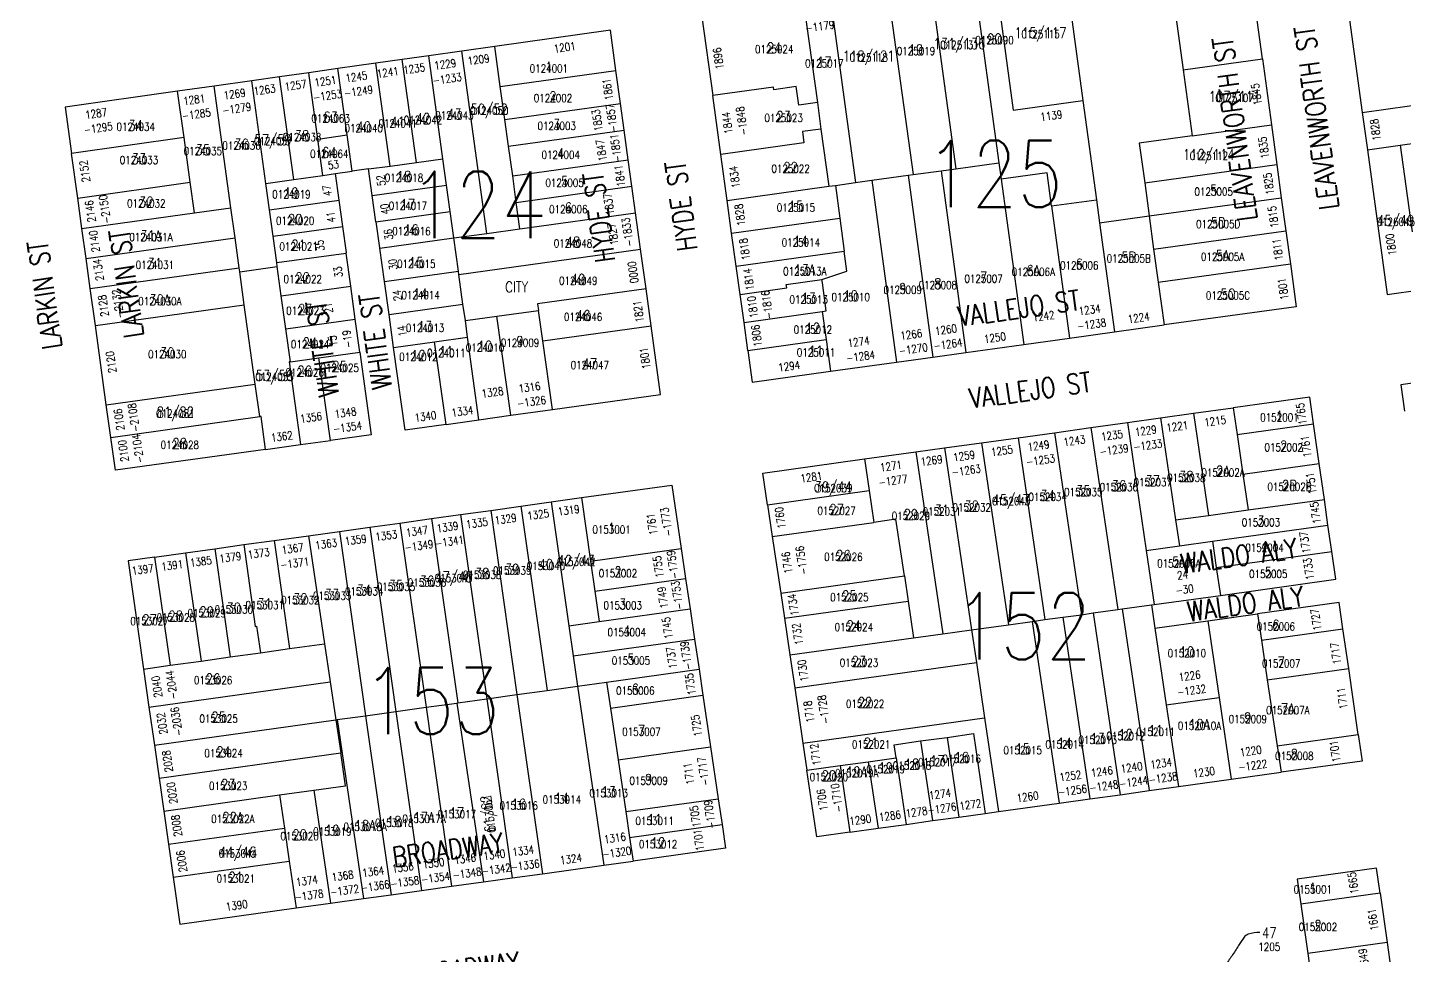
# Model space of a CAD drawing. Header units: feet. Extents: x 6006802 to 6013716, y 2117102 to 2120191.
# Drawn here: x 6006821 to 6007853, y 2118081 to 2118776 of the extents above; entities that cross this region are included whole.
import ezdxf
from ezdxf.enums import TextEntityAlignment as Align

# ---------------------------------------------------------------- set-up
doc = ezdxf.new("R2010")
doc.units = ezdxf.units.FT
doc.header["$LTSCALE"] = 100
doc.header["$MEASUREMENT"] = 0
for name, color, linetype in [('ADDRESS', 1, 'CONTINUOUS'), ('BLKLOT', 2, 'CONTINUOUS'), ('BLOCK_NUMBERS', 3, 'CONTINUOUS'), ('LEADER', 7, 'CONTINUOUS'), ('LOT_LINES', 4, 'CONTINUOUS'), ('LOT_NUMBERS', 7, 'CONTINUOUS'), ('ROW', 6, 'CONTINUOUS'), ('ST_NAME_IN_BLK', 7, 'CONTINUOUS'), ('ST_NAME_IN_ST', 6, 'CONTINUOUS')]:
    doc.layers.add(name, color=color, linetype=linetype)
doc.styles.add('ADDTXT', font='ROMANS.shx', dxfattribs={"width": 0.8, "height": 6})
doc.styles.add('BLKLOT', font='ROMANS.shx', dxfattribs={"width": 0.8, "height": 6})
doc.styles.add('BLOCK_NO', font='ROMANS.shx', dxfattribs={"width": 0.8, "height": 50})
doc.styles.add('LOT_NO', font='ROMANS.shx', dxfattribs={"width": 0.8, "height": 8})
doc.styles.add('SI', font='ROMANS.shx', dxfattribs={"width": 0.8, "height": 15})

msp = doc.modelspace()

# ---------------------------------------------------------------- linework, layer by layer
at = {"layer": 'LEADER'}
msp.add_lwpolyline([(6007744.7, 2118098, 0.073102), (6007735.9, 2118096.7, 0.168702), (6007732.8, 2118094.4, 0.011041), (6007728.7, 2118088.2, -0.008705), (6007723.5, 2118080.3, -0.0035), (6007721.1, 2118076.8, -0.002702), (6007717.9, 2118072.3)], format="xyb", dxfattribs=at)
at = {"layer": 'LOT_LINES'}
for points in [[(6007675.1, 2118831.7), (6007687.1, 2118744.4)], [(6007546.1, 2118814.1), (6007559.7, 2118714.2), (6007612, 2118721.4)], [(6007598.3, 2118821.2), (6007612, 2118721.4)], [(6007465.8, 2118803.1), (6007484.6, 2118665.9)], [(6007498, 2118807.5), (6007516.8, 2118670.3)], [(6007530.2, 2118811.9), (6007549, 2118674.8)], [(6007402.6, 2118794.5), (6007412.9, 2118719.8)], [(6007422.8, 2118797.3), (6007441.5, 2118659.9)], [(6007175.2, 2118731.8), (6007171, 2118761.9)], [(6007112.4, 2118675), (6007101.7, 2118752.1)], [(6007132.2, 2118677.8), (6007121.5, 2118754.9)], [(6007165.2, 2118621.8), (6007146.3, 2118758.4)], [(6007687.1, 2118744.4), (6007746.5, 2118752.7)], [(6007038.4, 2118692.5), (6007031.6, 2118742.2)], [(6007060.3, 2118695.6), (6007053.5, 2118745.3)], [(6007092.6, 2118672.3), (6007081.9, 2118749.3)], [(6007175.2, 2118731.8), (6007261.9, 2118743.9)], [(6007687.1, 2118744.4), (6007693.8, 2118694.9)], [(6006973.1, 2118641.1), (6006960.6, 2118732.2)], [(6006999.4, 2118659.3), (6006988.8, 2118736.2)], [(6007020.3, 2118662.2), (6007009.7, 2118739.1)], [(6007178.6, 2118707.1), (6007175.2, 2118731.8)], [(6007412.9, 2118719.8), (6007399, 2118717.9), (6007397.1, 2118731.8), (6007380.3, 2118729.4), (6007380, 2118731.4), (6007334.4, 2118725.1)], [(6006938.1, 2118693.7), (6006933.3, 2118728.4)], [(6007412.9, 2118719.8), (6007415.6, 2118700)], [(6007612, 2118721.4), (6007622.1, 2118647.1)], [(6007821.4, 2118712.3), (6007892.2, 2118722.3)], [(6007178.6, 2118707.1), (6007265.3, 2118719.1)], [(6007181.4, 2118687.3), (6007178.6, 2118707.1)], [(6007181.4, 2118687.3), (6007268, 2118699.3)], [(6007415.6, 2118700), (6007401.7, 2118698.1), (6007402.8, 2118689.7), (6007340.5, 2118681)], [(6007415.6, 2118700), (6007421.4, 2118657.1)], [(6007693.8, 2118694.9), (6007753.3, 2118703.1)], [(6006938.1, 2118693.7), (6006853.7, 2118681.8)], [(6006942.8, 2118660.1), (6006938.1, 2118693.7)], [(6007038.4, 2118692.5), (6007060.3, 2118695.6)], [(6007042.2, 2118665.3), (6007038.4, 2118692.5)], [(6007064.1, 2118668.5), (6007060.3, 2118695.6)], [(6007693.8, 2118694.9), (6007654.2, 2118689.4), (6007658.3, 2118659.7)], [(6007849.9, 2118688), (6007874.7, 2118691.5)], [(6007184.5, 2118664.9), (6007181.4, 2118687.3)], [(6007825.2, 2118684.5), (6007849.9, 2118688)], [(6007849.9, 2118688), (6007864.7, 2118579.5)], [(6007076.5, 2118670.1), (6007092.6, 2118672.3)], [(6007092.6, 2118672.3), (6007112.4, 2118675)], [(6007112.4, 2118675), (6007132.2, 2118677.8)], [(6007134.9, 2118658), (6007132.2, 2118677.8)], [(6007184.5, 2118664.9), (6007271.1, 2118676.9)], [(6007484.6, 2118665.9), (6007505.6, 2118668.8)], [(6007505.6, 2118668.8), (6007516.8, 2118670.3)], [(6007505.6, 2118668.8), (6007524.2, 2118532.6)], [(6007516.8, 2118670.3), (6007549, 2118674.8)], [(6007549, 2118674.8), (6007550.7, 2118662.4)], [(6007658.3, 2118659.7), (6007757.3, 2118673.4)], [(6006858.4, 2118648.3), (6006942.8, 2118660.1)], [(6006945.9, 2118637.3), (6006942.8, 2118660.1)], [(6006999.4, 2118659.3), (6007020.3, 2118662.2)], [(6007002.1, 2118639.5), (6006999.4, 2118659.3)], [(6007020.3, 2118662.2), (6007042.2, 2118665.3)], [(6007042.2, 2118665.3), (6007051.7, 2118666.6)], [(6007079.2, 2118650.2), (6007134.9, 2118658)], [(6007137.7, 2118638.2), (6007134.9, 2118658)], [(6007187.2, 2118645.1), (6007184.5, 2118664.9)], [(6007421.4, 2118657.1), (6007426.4, 2118657.8)], [(6007426.4, 2118657.8), (6007441.5, 2118659.9)], [(6007426.4, 2118657.8), (6007429.7, 2118633.3)], [(6007441.5, 2118659.9), (6007453.6, 2118661.6)], [(6007453.6, 2118661.6), (6007480.9, 2118665.4)], [(6007453.6, 2118661.6), (6007472.2, 2118525.4)], [(6007480.9, 2118665.4), (6007484.6, 2118665.9)], [(6007480.9, 2118665.4), (6007499.5, 2118529.1)], [(6007588.5, 2118642.4), (6007585.1, 2118667.2), (6007550.7, 2118662.4)], [(6007550.7, 2118662.4), (6007567.6, 2118538.6)], [(6007658.3, 2118659.7), (6007661.7, 2118634.9)], [(6007187.2, 2118645.1), (6007273.9, 2118657.1)], [(6007345.2, 2118646.6), (6007421.4, 2118657.1)], [(6007588.5, 2118642.4), (6007622.1, 2118647.1)], [(6007622.1, 2118647.1), (6007624.5, 2118629.7)], [(6007661.7, 2118634.9), (6007760.7, 2118648.6)], [(6006861.5, 2118625.5), (6006945.9, 2118637.3)], [(6006945.9, 2118637.3), (6006973.1, 2118641.1)], [(6006976.3, 2118618.5), (6006973.1, 2118641.1)], [(6007002.1, 2118639.5), (6007054.5, 2118646.8)], [(6007004.9, 2118619.7), (6007002.1, 2118639.5)], [(6007082, 2118630.4), (6007137.7, 2118638.2)], [(6007140.4, 2118618.4), (6007137.7, 2118638.2)], [(6007189.9, 2118625.3), (6007187.2, 2118645.1)], [(6007189.9, 2118625.3), (6007276.6, 2118637.3)], [(6007588.5, 2118642.4), (6007602, 2118543.3)], [(6007004.9, 2118619.7), (6007057.2, 2118627)], [(6007348.6, 2118622), (6007429.7, 2118633.3)], [(6007429.7, 2118633.3), (6007433.1, 2118608.5)], [(6007624.5, 2118629.7), (6007661.7, 2118634.9)], [(6007624.5, 2118629.7), (6007635.7, 2118548)], [(6007661.7, 2118634.9), (6007665, 2118610.1)], [(6006864.6, 2118603), (6006976.3, 2118618.5)], [(6006979.4, 2118596), (6006976.3, 2118618.5)], [(6007007.6, 2118599.9), (6007004.9, 2118619.7)], [(6007084.9, 2118610.7), (6007140.4, 2118618.4)], [(6007140.4, 2118618.4), (6007165.2, 2118621.8)], [(6007143.8, 2118593.6), (6007140.4, 2118618.4)], [(6007165.2, 2118621.8), (6007189.9, 2118625.3)], [(6007665, 2118610.1), (6007764.1, 2118623.8)], [(6007007.6, 2118599.9), (6007059.7, 2118607.1)], [(6007144.2, 2118591), (6007280.4, 2118610)], [(6007352, 2118597.3), (6007433.1, 2118608.5)], [(6007416.3, 2118587.2), (6007435.1, 2118593.6), (6007433.1, 2118608.5)], [(6007665, 2118610.1), (6007668.4, 2118585.4)], [(6006867.8, 2118580.5), (6006979.4, 2118596)], [(6006979.8, 2118593), (6006979.4, 2118596)], [(6006979.8, 2118593), (6007008, 2118596.9)], [(6007008, 2118596.9), (6007007.6, 2118599.9)], [(6007011, 2118575.1), (6007008, 2118596.9)], [(6007668.4, 2118585.4), (6007767.5, 2118599.1)], [(6006983.2, 2118568.2), (6006979.8, 2118593)], [(6007088.4, 2118585.9), (6007143.8, 2118593.6)], [(6007144.2, 2118591), (6007143.8, 2118593.6)], [(6007147.2, 2118568.8), (6007144.2, 2118591)], [(6007355, 2118576.1), (6007389.9, 2118581), (6007389.6, 2118583.5), (6007416.3, 2118587.2)], [(6007416.6, 2118563.3), (6007419.6, 2118563.7), (6007416.7, 2118584.7), (6007416.3, 2118587.2)], [(6007668.4, 2118585.4), (6007672.8, 2118553.2)], [(6007011, 2118575.1), (6007063.1, 2118582.4)], [(6007014.4, 2118550.4), (6007011, 2118575.1)], [(6007284.5, 2118580.3), (6007203.2, 2118569), (6007203.9, 2118564.1)], [(6006871.6, 2118552.7), (6006983.2, 2118568.2)], [(6006991.4, 2118508.8), (6006983.2, 2118568.2)], [(6007091.8, 2118561.1), (6007147.2, 2118568.8)], [(6007149, 2118556.5), (6007147.2, 2118568.8)], [(6007014.4, 2118550.4), (6007066.5, 2118557.6)], [(6007149, 2118556.5), (6007172.7, 2118559.8)], [(6007150.7, 2118544.1), (6007149, 2118556.5)], [(6007172.7, 2118559.8), (6007203.9, 2118564.1)], [(6007183, 2118485.5), (6007172.7, 2118559.8)], [(6007207.1, 2118541.3), (6007203.9, 2118564.1)], [(6007357.9, 2118555.1), (6007416.6, 2118563.3)], [(6007416.6, 2118563.3), (6007419.5, 2118542.3)], [(6007017.9, 2118525.6), (6007014.4, 2118550.4)], [(6007125.9, 2118540.6), (6007150.7, 2118544.1)], [(6007159.2, 2118482.2), (6007150.7, 2118544.1)], [(6007207.1, 2118541.3), (6007288.3, 2118552.6)], [(6007095.2, 2118536.4), (6007125.9, 2118540.6)], [(6007134.5, 2118478.7), (6007125.9, 2118540.6)], [(6007214.2, 2118489.8), (6007207.1, 2118541.3)], [(6007360.8, 2118534.1), (6007419.5, 2118542.3)], [(6007419.5, 2118542.3), (6007422.7, 2118518.5)], [(6007017.9, 2118525.6), (6007016.9, 2118525.5), (6007025.4, 2118463.6)], [(6007017.9, 2118525.6), (6007039.2, 2118528.6)], [(6007039.2, 2118528.6), (6007069.9, 2118532.9)], [(6007047.8, 2118466.7), (6007039.2, 2118528.6)], [(6006879.8, 2118493.3), (6006991.4, 2118508.8)], [(6006994.8, 2118484.5), (6006991.4, 2118508.8)], [(6006883.2, 2118469), (6006994.8, 2118484.5)], [(6006999.2, 2118459.9), (6006995.8, 2118484.7), (6006994.8, 2118484.5)], [(6007670.1, 2118483.5), (6007681.4, 2118407.1)], [(6007694.8, 2118487), (6007706.2, 2118410.5)], [(6007724.5, 2118491.1), (6007727.5, 2118471.2)], [(6007590.6, 2118472.5), (6007610.8, 2118336.1)], [(6007617.9, 2118476.3), (6007638.2, 2118339.9)], [(6007645.3, 2118480.1), (6007659.5, 2118384.3)], [(6007727.5, 2118471.2), (6007784.8, 2118479.1)], [(6007508.3, 2118461.1), (6007528.5, 2118324.7)], [(6007535.9, 2118464.9), (6007556.1, 2118328.6)], [(6007563.3, 2118468.7), (6007583.5, 2118332.4)], [(6007727.5, 2118471.2), (6007731.9, 2118441.5)], [(6007448.3, 2118452.8), (6007451.8, 2118429.1)], [(6007486.8, 2118458.1), (6007507, 2118321.8)], [(6007731.9, 2118441.5), (6007789.1, 2118449.5)], [(6007731.9, 2118441.5), (6007735.9, 2118414.6)], [(6007213.4, 2118420.6), (6007226.6, 2118327.8)], [(6007236, 2118423.8), (6007242.8, 2118376.3)], [(6007375.6, 2118418.5), (6007451.8, 2118429.1)], [(6007451.8, 2118429.1), (6007455.3, 2118405.3)], [(6007735.9, 2118414.6), (6007793, 2118422.5)], [(6007145.3, 2118411.1), (6007165, 2118273)], [(6007168, 2118414.3), (6007187.6, 2118276.2)], [(6007190.7, 2118417.5), (6007210.3, 2118279.3)], [(6007681.4, 2118407.1), (6007706.2, 2118410.5)], [(6007706.2, 2118410.5), (6007735.9, 2118414.6)], [(6007077.3, 2118401.7), (6007096.9, 2118263.6)], [(6007099.9, 2118404.8), (6007119.6, 2118266.7)], [(6007123.7, 2118408.1), (6007143.4, 2118270)], [(6007379.1, 2118394.8), (6007455.3, 2118405.3)], [(6007478.2, 2118365.1), (6007471.8, 2118407.6), (6007455.3, 2118405.3)], [(6007681.4, 2118407.1), (6007684.3, 2118387.8)], [(6007709, 2118391.2), (6007795.7, 2118403.2)], [(6007005.7, 2118391.7), (6007017.2, 2118310.7)], [(6007031.4, 2118395.3), (6007043.4, 2118314.3)], [(6007054.6, 2118398.5), (6007074.2, 2118260.4)], [(6007684.3, 2118387.8), (6007709, 2118391.2)], [(6007709, 2118391.2), (6007711.9, 2118371.4)], [(6006916, 2118379.3), (6006927.6, 2118298.2)], [(6006939.3, 2118382.5), (6006950.9, 2118301.4)], [(6006961.1, 2118385.5), (6006972.7, 2118304.5)], [(6006982.8, 2118388.6), (6006991.5, 2118327.3), (6006992.5, 2118327.4), (6006995.3, 2118307.6)], [(6007242.8, 2118376.3), (6007310.7, 2118385.8)], [(6007659.5, 2118384.3), (6007684.3, 2118387.8)], [(6007659.5, 2118384.3), (6007665.5, 2118343.7)], [(6007711.9, 2118371.4), (6007798.6, 2118383.4)], [(6007242.8, 2118376.3), (6007246, 2118353.7)], [(6007711.9, 2118371.4), (6007715, 2118350.6)], [(6007246, 2118353.7), (6007314.1, 2118363.1)], [(6007385.4, 2118352.2), (6007478.2, 2118365.1)], [(6007478.2, 2118365.1), (6007480.9, 2118346.3)], [(6007246, 2118353.7), (6007249.2, 2118331)], [(6007249.2, 2118331), (6007317.5, 2118340.5)], [(6007388.2, 2118333.4), (6007480.9, 2118346.3)], [(6007480.9, 2118346.3), (6007485, 2118318.7)], [(6007610.8, 2118336.1), (6007619.6, 2118337.4)], [(6007619.6, 2118337.4), (6007638.2, 2118339.9)], [(6007619.6, 2118337.4), (6007639.8, 2118201.2)], [(6007638.2, 2118339.9), (6007641.5, 2118340.4)], [(6007641.5, 2118340.4), (6007663.4, 2118343.4)], [(6007641.5, 2118340.4), (6007661.7, 2118204.3)], [(6007226.6, 2118327.8), (6007249.2, 2118331)], [(6007226.6, 2118327.8), (6007229.8, 2118305.2)], [(6007528.5, 2118324.7), (6007556.1, 2118328.6)], [(6007556.1, 2118328.6), (6007574, 2118331)], [(6007574, 2118331), (6007583.5, 2118332.4)], [(6007574, 2118331), (6007594.2, 2118194.9)], [(6007583.5, 2118332.4), (6007597, 2118334.2)], [(6007597, 2118334.2), (6007610.8, 2118336.1)], [(6007597, 2118334.2), (6007617.1, 2118198.1)], [(6007705.6, 2118331.6), (6007714.1, 2118274.1)], [(6007742.9, 2118336.8), (6007745.8, 2118317)], [(6007229.8, 2118305.2), (6007320.8, 2118317.8)], [(6007392.3, 2118305.9), (6007485, 2118318.7)], [(6007485, 2118318.7), (6007507, 2118321.8)], [(6007507, 2118321.8), (6007528.5, 2118324.7)], [(6007528.5, 2118324.7), (6007532.1, 2118300.3)], [(6007666, 2118326.1), (6007674.5, 2118268.6)], [(6007745.8, 2118317), (6007806.9, 2118325.5)], [(6007745.8, 2118317), (6007750.2, 2118287.3)], [(6006972.7, 2118304.5), (6006995.3, 2118307.6)], [(6006995.3, 2118307.6), (6007017.2, 2118310.7)], [(6007017.2, 2118310.7), (6007043.4, 2118314.3)], [(6007043.4, 2118314.3), (6007047.7, 2118285.8)], [(6006907.8, 2118295.4), (6006927.6, 2118298.2)], [(6006927.6, 2118298.2), (6006950.9, 2118301.4)], [(6006950.9, 2118301.4), (6006972.7, 2118304.5)], [(6007229.8, 2118305.2), (6007233, 2118282.5)], [(6007395.9, 2118281.4), (6007532.1, 2118300.3)], [(6007532.1, 2118300.3), (6007538.3, 2118258.8)], [(6006911.8, 2118266.9), (6007047.7, 2118285.8)], [(6007047.7, 2118285.8), (6007051.9, 2118257.3)], [(6007254.8, 2118285.5), (6007324.2, 2118295.2)], [(6007750.2, 2118287.3), (6007811.2, 2118295.8)], [(6007750.2, 2118287.3), (6007757.5, 2118237.8)], [(6007165, 2118273), (6007187.6, 2118276.2)], [(6007187.6, 2118276.2), (6007210.3, 2118279.3)], [(6007187.6, 2118276.2), (6007206.7, 2118142)], [(6007210.3, 2118279.3), (6007233, 2118282.5)], [(6007233, 2118282.5), (6007254.8, 2118285.5)], [(6007233, 2118282.5), (6007252.9, 2118148.5)], [(6007254.8, 2118285.5), (6007257.7, 2118266.1)], [(6007257.7, 2118266.1), (6007327.1, 2118275.8)], [(6007096.9, 2118263.6), (6007119.6, 2118266.7)], [(6007119.6, 2118266.7), (6007142.6, 2118269.9)], [(6007119.6, 2118266.7), (6007138.7, 2118132.6)], [(6007142.6, 2118269.9), (6007143.4, 2118270)], [(6007142.6, 2118269.9), (6007162.5, 2118135.9)], [(6007143.4, 2118270), (6007165, 2118273)], [(6007165, 2118273), (6007184, 2118138.9)], [(6007257.7, 2118266.1), (6007263.5, 2118227.4)], [(6007674.5, 2118268.6), (6007714.1, 2118274.1)], [(6007674.5, 2118268.6), (6007683.6, 2118207.3)], [(6007714.1, 2118274.1), (6007723.2, 2118212.8)], [(6006915.9, 2118238.4), (6007051.9, 2118257.3)], [(6007051.9, 2118257.3), (6007052.9, 2118257.5)], [(6007051.9, 2118257.3), (6007055.6, 2118232.6)], [(6007052.9, 2118257.5), (6007074.2, 2118260.4)], [(6007052.9, 2118257.5), (6007072.7, 2118123.4)], [(6007074.2, 2118260.4), (6007096.9, 2118263.6)], [(6007074.2, 2118260.4), (6007093.3, 2118126.3)], [(6007096.9, 2118263.6), (6007116, 2118129.4)], [(6007402.1, 2118239.9), (6007538.3, 2118258.8)], [(6007538.3, 2118258.8), (6007548.7, 2118188.6)], [(6007510.1, 2118244.2), (6007529.9, 2118247), (6007538.8, 2118187.2)], [(6007757.5, 2118237.8), (6007818.3, 2118246.3)], [(6007263.5, 2118227.4), (6007332.8, 2118237)], [(6007472, 2118228.8), (6007470.5, 2118238.7), (6007490.3, 2118241.5)], [(6007490.3, 2118241.5), (6007510.1, 2118244.2)], [(6007490.3, 2118241.5), (6007499.2, 2118181.8)], [(6007510.1, 2118244.2), (6007519, 2118184.5)], [(6007757.5, 2118237.8), (6007760.5, 2118218)], [(6006919.4, 2118213.7), (6007055.6, 2118232.6)], [(6007035.3, 2118204.5), (6007059.2, 2118207.9), (6007055.6, 2118232.6)], [(6007263.5, 2118227.4), (6007269.2, 2118188.6)], [(6007429.9, 2118223), (6007451, 2118225.9)], [(6007451, 2118225.9), (6007472, 2118228.8)], [(6007451, 2118225.9), (6007458.4, 2118176.1)], [(6007472, 2118228.8), (6007479.4, 2118179)], [(6007405.1, 2118219.6), (6007429.9, 2118223)], [(6007429.9, 2118223), (6007437.3, 2118173.2)], [(6007009.6, 2118201), (6007035.3, 2118204.5)], [(6007035.3, 2118204.5), (6007047.9, 2118120)], [(6006922.9, 2118188.9), (6007009.6, 2118201)], [(6007009.6, 2118201), (6007013.3, 2118176.2)], [(6007269.2, 2118188.6), (6007338.6, 2118198.2)], [(6007269.2, 2118188.6), (6007272.1, 2118169.2)], [(6006926.5, 2118164.2), (6007013.3, 2118176.2)], [(6007013.3, 2118176.2), (6007016.9, 2118151.5)], [(6007272.1, 2118169.2), (6007341.4, 2118178.8)], [(6007272.1, 2118169.2), (6007274.7, 2118151.5)], [(6006930, 2118139.4), (6007016.9, 2118151.5)], [(6007016.9, 2118151.5), (6007022.1, 2118116.4)], [(6007834.7, 2118127.5), (6007775.3, 2118119.2)], [(6007840, 2118090.4), (6007780.5, 2118082.1)]]:
    msp.add_lwpolyline(points, dxfattribs=at)
at = {"layer": 'ROW'}
for points in [[(6007873.4, 2118859.5), (6007802.6, 2118849.7), (6007821.4, 2118712.3)], [(6007746.5, 2118752.7), (6007734.6, 2118839.8), (6007675.1, 2118831.7)], [(6007402.6, 2118794.5), (6007326.2, 2118784.1), (6007334.4, 2118725.1)], [(6007261.9, 2118743.9), (6007257.7, 2118774.1), (6007171, 2118761.9)], [(6007171, 2118761.9), (6007146.3, 2118758.4)], [(6007101.7, 2118752.1), (6007081.9, 2118749.3)], [(6007121.5, 2118754.9), (6007101.7, 2118752.1)], [(6007146.3, 2118758.4), (6007121.5, 2118754.9)], [(6007746.5, 2118752.7), (6007753.3, 2118703.1)], [(6007031.6, 2118742.2), (6007009.7, 2118739.1)], [(6007053.5, 2118745.3), (6007031.6, 2118742.2)], [(6007081.9, 2118749.3), (6007053.5, 2118745.3)], [(6007265.3, 2118719.1), (6007261.9, 2118743.9)], [(6006960.6, 2118732.2), (6006933.3, 2118728.4)], [(6006988.8, 2118736.2), (6006960.6, 2118732.2)], [(6007009.7, 2118739.1), (6006988.8, 2118736.2)], [(6006933.3, 2118728.4), (6006848.9, 2118716.5), (6006853.7, 2118681.8)], [(6007340.5, 2118681), (6007334.4, 2118725.1)], [(6007268, 2118699.3), (6007265.3, 2118719.1)], [(6007821.4, 2118712.3), (6007825.2, 2118684.5)], [(6007271.1, 2118676.9), (6007268, 2118699.3)], [(6007753.3, 2118703.1), (6007757.3, 2118673.4)], [(6006858.4, 2118648.3), (6006853.7, 2118681.8)], [(6007345.2, 2118646.6), (6007340.5, 2118681)], [(6007825.2, 2118684.5), (6007840, 2118576.1), (6007864.7, 2118579.5)], [(6007051.7, 2118666.6), (6007051.7, 2118666.8), (6007064.1, 2118668.5)], [(6007076.5, 2118670.1), (6007076.4, 2118670.3), (6007064.1, 2118668.5)], [(6007079.2, 2118650.2), (6007076.5, 2118670.1)], [(6007273.9, 2118657.1), (6007271.1, 2118676.9)], [(6007757.3, 2118673.4), (6007760.7, 2118648.6)], [(6007054.5, 2118646.8), (6007051.7, 2118666.6)], [(6006861.5, 2118625.5), (6006858.4, 2118648.3)], [(6007082, 2118630.4), (6007079.2, 2118650.2)], [(6007276.6, 2118637.3), (6007273.9, 2118657.1)], [(6007760.7, 2118648.6), (6007764.1, 2118623.8)], [(6007057.2, 2118627), (6007054.5, 2118646.8)], [(6007280.4, 2118610), (6007276.6, 2118637.3)], [(6007348.6, 2118622), (6007345.2, 2118646.6)], [(6007059.7, 2118607.1), (6007059.7, 2118607.3), (6007059.9, 2118607.4), (6007057.2, 2118627)], [(6007082, 2118630.4), (6007084.7, 2118610.9), (6007084.9, 2118610.9), (6007084.9, 2118610.7)], [(6006864.6, 2118603), (6006861.5, 2118625.5)], [(6007352, 2118597.3), (6007348.6, 2118622)], [(6007764.1, 2118623.8), (6007767.5, 2118599.1)], [(6007063.1, 2118582.4), (6007059.7, 2118607.1)], [(6007088.4, 2118585.9), (6007084.9, 2118610.7)], [(6007284.5, 2118580.3), (6007280.4, 2118610)], [(6006867.8, 2118580.5), (6006864.6, 2118603)], [(6007355, 2118576.1), (6007352, 2118597.3)], [(6007767.5, 2118599.1), (6007771.9, 2118566.9), (6007672.8, 2118553.2)], [(6007091.8, 2118561.1), (6007088.4, 2118585.9)], [(6006871.6, 2118552.7), (6006867.8, 2118580.5)], [(6007066.5, 2118557.6), (6007063.1, 2118582.4)], [(6007288.3, 2118552.6), (6007284.5, 2118580.3)], [(6007357.9, 2118555.1), (6007355, 2118576.1)], [(6007069.9, 2118532.9), (6007066.5, 2118557.6)], [(6007095.2, 2118536.4), (6007091.8, 2118561.1)], [(6007360.8, 2118534.1), (6007357.9, 2118555.1)], [(6006879.8, 2118493.3), (6006871.6, 2118552.7)], [(6007214.2, 2118489.8), (6007295.4, 2118501.1), (6007288.3, 2118552.6)], [(6007602, 2118543.3), (6007635.7, 2118548)], [(6007635.7, 2118548), (6007672.8, 2118553.2)], [(6007134.5, 2118478.7), (6007103.8, 2118474.5), (6007095.2, 2118536.4)], [(6007360.8, 2118534.1), (6007364, 2118510.4), (6007422.7, 2118518.5)], [(6007524.2, 2118532.6), (6007567.6, 2118538.6)], [(6007567.6, 2118538.6), (6007602, 2118543.3)], [(6007069.9, 2118532.9), (6007078.5, 2118470.9), (6007047.8, 2118466.7)], [(6007422.7, 2118518.5), (6007472.2, 2118525.4)], [(6007472.2, 2118525.4), (6007499.5, 2118529.1)], [(6007499.5, 2118529.1), (6007524.2, 2118532.6)], [(6007917.5, 2118517.9), (6007850.2, 2118508.4), (6007853.1, 2118488.6)], [(6006883.2, 2118469), (6006879.8, 2118493.3)], [(6007784.8, 2118479.1), (6007782, 2118499), (6007724.5, 2118491.1)], [(6007134.5, 2118478.7), (6007159.2, 2118482.2)], [(6007159.2, 2118482.2), (6007183, 2118485.5)], [(6007183, 2118485.5), (6007214.2, 2118489.8)], [(6007645.3, 2118480.1), (6007670.1, 2118483.5)], [(6007670.1, 2118483.5), (6007694.8, 2118487)], [(6007694.8, 2118487), (6007724.5, 2118491.1)], [(6007563.3, 2118468.7), (6007590.6, 2118472.5)], [(6007590.6, 2118472.5), (6007617.9, 2118476.3)], [(6007617.9, 2118476.3), (6007645.3, 2118480.1)], [(6007789.1, 2118449.5), (6007784.8, 2118479.1)], [(6006999.2, 2118459.9), (6006886.6, 2118444.3), (6006883.2, 2118469)], [(6006999.2, 2118459.9), (6007025.4, 2118463.6)], [(6007025.4, 2118463.6), (6007047.8, 2118466.7)], [(6007486.8, 2118458.1), (6007508.3, 2118461.1)], [(6007508.3, 2118461.1), (6007535.9, 2118464.9)], [(6007535.9, 2118464.9), (6007563.3, 2118468.7)], [(6007375.6, 2118418.5), (6007372.1, 2118442.2), (6007448.3, 2118452.8)], [(6007448.3, 2118452.8), (6007486.8, 2118458.1)], [(6007793, 2118422.5), (6007789.1, 2118449.5)], [(6007236, 2118423.8), (6007303.7, 2118433.2), (6007310.7, 2118385.8)], [(6007190.7, 2118417.5), (6007213.4, 2118420.6)], [(6007213.4, 2118420.6), (6007236, 2118423.8)], [(6007795.7, 2118403.2), (6007793, 2118422.5)], [(6007123.7, 2118408.1), (6007145.3, 2118411.1)], [(6007145.3, 2118411.1), (6007168, 2118414.3)], [(6007168, 2118414.3), (6007190.7, 2118417.5)], [(6007375.6, 2118418.5), (6007379.1, 2118394.8)], [(6007054.6, 2118398.5), (6007077.3, 2118401.7)], [(6007077.3, 2118401.7), (6007099.9, 2118404.8)], [(6007099.9, 2118404.8), (6007123.7, 2118408.1)], [(6007798.6, 2118383.4), (6007795.7, 2118403.2)], [(6006982.8, 2118388.6), (6007005.7, 2118391.7)], [(6007005.7, 2118391.7), (6007031.4, 2118395.3)], [(6007031.4, 2118395.3), (6007054.6, 2118398.5)], [(6007379.1, 2118394.8), (6007385.4, 2118352.2)], [(6006916, 2118379.3), (6006896.2, 2118376.5), (6006907.8, 2118295.4)], [(6006916, 2118379.3), (6006939.3, 2118382.5)], [(6006939.3, 2118382.5), (6006961.1, 2118385.5)], [(6006961.1, 2118385.5), (6006982.8, 2118388.6)], [(6007310.7, 2118385.8), (6007314.1, 2118363.1)], [(6007715, 2118350.6), (6007801.6, 2118362.6), (6007798.6, 2118383.4)], [(6007314.1, 2118363.1), (6007317.5, 2118340.5)], [(6007385.4, 2118352.2), (6007388.2, 2118333.4)], [(6007665.5, 2118343.7), (6007715, 2118350.6)], [(6007317.5, 2118340.5), (6007320.8, 2118317.8)], [(6007663.4, 2118343.4), (6007665.5, 2118343.7)], [(6007663.4, 2118343.4), (6007666, 2118326.1)], [(6007806.9, 2118325.5), (6007804.1, 2118345.3), (6007742.9, 2118336.8)], [(6007388.2, 2118333.4), (6007392.3, 2118305.9)], [(6007666, 2118326.1), (6007705.6, 2118331.6)], [(6007705.6, 2118331.6), (6007742.9, 2118336.8)], [(6007320.8, 2118317.8), (6007324.2, 2118295.2)], [(6007811.2, 2118295.8), (6007806.9, 2118325.5)], [(6007392.3, 2118305.9), (6007395.9, 2118281.4)], [(6006907.8, 2118295.4), (6006911.8, 2118266.9)], [(6007324.2, 2118295.2), (6007327.1, 2118275.8)], [(6007818.3, 2118246.3), (6007811.2, 2118295.8)], [(6007327.1, 2118275.8), (6007332.8, 2118237)], [(6007395.9, 2118281.4), (6007402.1, 2118239.9)], [(6006911.8, 2118266.9), (6006915.9, 2118238.4)], [(6007818.3, 2118246.3), (6007821.2, 2118226.4), (6007760.5, 2118218)], [(6006915.9, 2118238.4), (6006919.4, 2118213.7)], [(6007332.8, 2118237), (6007338.6, 2118198.2)], [(6007402.1, 2118239.9), (6007405.1, 2118219.6)], [(6006919.4, 2118213.7), (6006922.9, 2118188.9)], [(6007437.3, 2118173.2), (6007412.5, 2118169.7), (6007405.1, 2118219.6)], [(6007723.2, 2118212.8), (6007760.5, 2118218)], [(6007639.8, 2118201.2), (6007661.7, 2118204.3)], [(6007661.7, 2118204.3), (6007683.6, 2118207.3)], [(6007683.6, 2118207.3), (6007723.2, 2118212.8)], [(6007338.6, 2118198.2), (6007341.4, 2118178.8)], [(6007548.7, 2118188.6), (6007594.2, 2118194.9)], [(6007594.2, 2118194.9), (6007617.1, 2118198.1)], [(6007617.1, 2118198.1), (6007639.8, 2118201.2)], [(6006922.9, 2118188.9), (6006926.5, 2118164.2)], [(6007499.2, 2118181.8), (6007519, 2118184.5)], [(6007519, 2118184.5), (6007538.8, 2118187.2)], [(6007538.8, 2118187.2), (6007548.7, 2118188.6)], [(6007341.4, 2118178.8), (6007344.1, 2118161.1), (6007274.7, 2118151.5)], [(6007437.3, 2118173.2), (6007458.4, 2118176.1)], [(6007458.4, 2118176.1), (6007479.4, 2118179)], [(6007479.4, 2118179), (6007499.2, 2118181.8)], [(6006926.5, 2118164.2), (6006930, 2118139.4)], [(6007252.9, 2118148.5), (6007274.7, 2118151.5)], [(6007184, 2118138.9), (6007206.7, 2118142)], [(6007206.7, 2118142), (6007252.9, 2118148.5)], [(6007834.7, 2118127.5), (6007832.1, 2118146.1), (6007772.7, 2118137.9), (6007775.3, 2118119.2)], [(6006930, 2118139.4), (6006935, 2118104.3), (6007022.1, 2118116.4)], [(6007116, 2118129.4), (6007138.7, 2118132.6)], [(6007138.7, 2118132.6), (6007162.5, 2118135.9)], [(6007162.5, 2118135.9), (6007184, 2118138.9)], [(6007047.9, 2118120), (6007072.7, 2118123.4)], [(6007072.7, 2118123.4), (6007093.3, 2118126.3)], [(6007093.3, 2118126.3), (6007116, 2118129.4)], [(6007834.7, 2118127.5), (6007840, 2118090.4)], [(6007022.1, 2118116.4), (6007047.9, 2118120)], [(6007775.3, 2118119.2), (6007780.5, 2118082.1)], [(6007840, 2118090.4), (6007842.8, 2118070.6)], [(6007780.5, 2118082.1), (6007783.3, 2118062.3)]]:
    msp.add_lwpolyline(points, dxfattribs=at)

# ---------------------------------------------------------------- texts
at = {"layer": 'ADDRESS', "style": 'ADDTXT', "width": 0.8}
for s, rotation, p in [('-1179', 7.7605, (6007415.2, 2118774)), ('1201', 8.0335, (6007223.9, 2118758.3)), ('1896', 97.8662, (6007341.6, 2118753.3)), ('1229', 8.0335, (6007134.3, 2118745.6)), ('1209', 8.0335, (6007159.3, 2118749.1)), ('1251', 8.0335, (6007044.5, 2118732.9)), ('1245', 8.0335, (6007067.7, 2118736.2)), ('1241', 8.0335, (6007091.2, 2118739.5)), ('1235', 8.0335, (6007111, 2118742.3)), ('-1233', 8.0335, (6007135.8, 2118734.7)), ('1269', 8.0335, (6006976.4, 2118723.3)), ('1263', 8.0335, (6006998.9, 2118726.5)), ('1257', 8.0335, (6007022.1, 2118729.8)), ('-1249', 8.0335, (6007069.3, 2118725.3)), ('1861', 97.8662, (6007258.7, 2118730.2)), ('1845', 97.7829, (6007745, 2118726.5)), ('1281', 8.0335, (6006946.1, 2118719.1)), ('-1279', 8.0335, (6006978, 2118712.4)), ('-1253', 8.0335, (6007046.1, 2118722.1)), ('1287', 8.0335, (6006872.6, 2118708.7)), ('-1285', 8.0335, (6006947.7, 2118708.2)), ('1853', 97.8662, (6007250.8, 2118707)), ('-1857', 97.8662, (6007261.7, 2118708.5)), ('1844', 97.8662, (6007348.3, 2118705)), ('-1848', 97.8662, (6007359.2, 2118706.5)), ('1139', 7.7605, (6007588.7, 2118707.1)), ('-1295', 8.0335, (6006874.2, 2118697.8)), ('1828', 97.7829, (6007834.2, 2118699.9)), ('1847', 97.8662, (6007253.9, 2118684.5)), ('-1851', 97.8662, (6007264.8, 2118686)), ('1835', 97.7829, (6007750.5, 2118686.5)), ('2152', 97.8773, (6006866.6, 2118668.8)), ('53', 8.0335, (6007050.5, 2118670.3)), ('1841', 97.8662, (6007267.7, 2118665.4)), ('1834', 97.8662, (6007353.8, 2118664.5)), ('52', 97.9672, (6007088.7, 2118661.9)), ('1825', 97.7829, (6007754.2, 2118659.5)), ('-2150', 97.8773, (6006881.7, 2118640.3)), ('47', 97.7452, (6007048.4, 2118654.2)), ('1837', 97.8662, (6007259.5, 2118644.1)), ('2146', 97.8773, (6006870.8, 2118638.8)), ('41', 97.7452, (6007051.1, 2118634.5)), ('40', 97.9672, (6007091.7, 2118640.4)), ('1828', 97.8662, (6007357.8, 2118636.1)), ('1815', 97.7829, (6007757.6, 2118634.6)), ('1827', 97.8662, (6007262.6, 2118621.7)), ('-1833', 97.8662, (6007273.5, 2118623.2)), ('2140', 97.8773, (6006873.9, 2118616.3)), ('35', 97.7452, (6007042.9, 2118613.2)), ('36', 97.9672, (6007094.3, 2118621.4)), ('1818', 97.8662, (6007361.3, 2118610.4)), ('1811', 97.7829, (6007760.9, 2118610.2)), ('1800', 98.0391, (6007845.9, 2118613.9)), ('2134', 97.8773, (6006876.9, 2118594.8)), ('33', 97.7452, (6007056.6, 2118593.3)), ('30', 97.9672, (6007097.7, 2118599)), ('0000', 97.8662, (6007277.7, 2118593.1)), ('1814', 97.8662, (6007364.4, 2118587.8)), ('1801', 97.889, (6007765, 2118580.6)), ('2128', 97.8773, (6006880.6, 2118568)), ('-2132', 97.8773, (6006891.5, 2118569.5)), ('24', 97.9672, (6007100.9, 2118575.7)), ('-1816', 97.8662, (6007378.2, 2118568.6)), ('21', 97.7452, (6007049.2, 2118566.4)), ('1821', 97.8662, (6007281.7, 2118563.7)), ('1810', 97.8662, (6007367.3, 2118567.1)), ('1234', 7.889, (6007617.4, 2118561.6)), ('1242', 7.889, (6007582.9, 2118556.8)), ('-1238', 7.889, (6007618.9, 2118550.7)), ('1224', 7.889, (6007654.2, 2118555.6)), ('15', 97.7452, (6007052.6, 2118541.7)), ('-19', 97.7452, (6007063.5, 2118543.1)), ('14', 97.9672, (6007104.5, 2118549.1)), ('1806', 97.8662, (6007370.3, 2118545.6)), ('1274', 7.889, (6007444.2, 2118537.6)), ('1266', 7.889, (6007483.7, 2118543.1)), ('1260', 7.889, (6007509.7, 2118546.7)), ('1250', 7.889, (6007546.4, 2118540.7)), ('1801', 97.9136, (6007286.6, 2118528.7)), ('-1284', 7.889, (6007445.7, 2118526.7)), ('-1270', 7.889, (6007485.2, 2118532.2)), ('-1264', 7.889, (6007511.2, 2118535.8)), ('2120', 97.8773, (6006886.4, 2118525.8)), ('1294', 7.889, (6007392.2, 2118519.3)), ('1328', 7.9136, (6007169.8, 2118499.8)), ('1316', 7.9136, (6007197.5, 2118503.6)), ('-2108', 97.8773, (6006903.3, 2118484.2)), ('1334', 7.9136, (6007147.2, 2118485.5)), ('-1326', 7.9136, (6007199, 2118492.7)), ('1765', 98.1812, (6007778.7, 2118487)), ('2106', 97.8773, (6006892.4, 2118482.7)), ('1356', 7.9136, (6007033.7, 2118480.9)), ('1348', 7.9136, (6007059.5, 2118484.5)), ('1340', 7.9136, (6007119.5, 2118481.7)), ('1215', 7.889, (6007711.5, 2118478.2)), ('1362', 7.9136, (6007011.8, 2118466.7)), ('-1354', 7.9136, (6007061, 2118473.6)), ('1235', 7.889, (6007634.2, 2118467.5)), ('1229', 7.889, (6007659.5, 2118471)), ('1221', 7.889, (6007683.1, 2118474.2)), ('2100', 97.8773, (6006895.6, 2118459.3)), ('-2104', 97.8773, (6006906.5, 2118460.9)), ('1255', 7.889, (6007551.7, 2118456)), ('1249', 7.889, (6007579.1, 2118459.8)), ('1243', 7.889, (6007606, 2118463.5)), ('-1239', 7.889, (6007635.7, 2118456.6)), ('-1233', 7.889, (6007661, 2118460.1)), ('1761', 98.1812, (6007782.2, 2118462.6)), ('1271', 7.889, (6007468.5, 2118444.5)), ('1269', 7.889, (6007498.9, 2118448.7)), ('1259', 7.889, (6007523.3, 2118452.1)), ('-1253', 7.889, (6007580.6, 2118448.9)), ('1281', 7.889, (6007408.8, 2118436.2)), ('-1277', 7.889, (6007470, 2118433.6)), ('-1263', 7.889, (6007524.9, 2118441.2)), ('1751', 98.1812, (6007786.1, 2118435)), ('1745', 98.1812, (6007789.3, 2118412.9)), ('1329', 7.9136, (6007179.6, 2118404.8)), ('1325', 7.9136, (6007204, 2118408.2)), ('1319', 7.9136, (6007226.9, 2118411.4)), ('1761', 98.4334, (6007291.8, 2118404.4)), ('-1773', 98.4334, (6007302.7, 2118406.1)), ('1760', 98.4334, (6007388.1, 2118409.1)), ('1353', 7.9136, (6007090.1, 2118392.4)), ('1347', 7.9136, (6007113.1, 2118395.6)), ('1339', 7.9136, (6007136, 2118398.8)), ('1335', 7.9136, (6007158.1, 2118401.8)), ('1367', 7.9136, (6007019.9, 2118382.6)), ('1363', 7.9136, (6007045, 2118386.1)), ('1359', 7.9136, (6007067.2, 2118389.2)), ('-1349', 7.9136, (6007114.6, 2118384.7)), ('-1341', 7.9136, (6007137.5, 2118387.9)), ('1737', 98.1812, (6007781.4, 2118390.7)), ('1385', 7.9136, (6006951.1, 2118373)), ('1379', 7.9136, (6006973.2, 2118376.1)), ('1373', 7.9136, (6006994.5, 2118379.1)), ('-1371', 7.9136, (6007021.4, 2118371.7)), ('1755', 98.4334, (6007296.6, 2118372.4)), ('-1759', 98.4334, (6007307.4, 2118374)), ('1746', 98.4334, (6007393.1, 2118375.5)), ('-1756', 98.4334, (6007404, 2118377.2)), ('1397', 7.9136, (6006907.5, 2118367)), ('1391', 7.9136, (6006929.6, 2118370.1)), ('24', 7.889, (6007687.1, 2118362.9)), ('1733', 98.1812, (6007784.2, 2118370.8)), ('-1753', 98.4334, (6007310.8, 2118351)), ('-30', 7.889, (6007688.6, 2118352)), ('1749', 98.4334, (6007300, 2118349.4)), ('1734', 98.4334, (6007397.8, 2118344)), ('1727', 98.1812, (6007789.7, 2118332.8)), ('1745', 98.4334, (6007303.4, 2118326.6)), ('1732', 98.4334, (6007401, 2118322)), ('1737', 98.4334, (6007306.6, 2118304.3)), ('-1739', 98.4334, (6007317.5, 2118305.9)), ('1717', 98.1812, (6007804.5, 2118307.5)), ('1730', 98.4334, (6007405.1, 2118294.6)), ('2040', 98.0976, (6006920.7, 2118282.5)), ('-2044', 98.0976, (6006931.6, 2118284)), ('1735', 98.4334, (6007320.7, 2118284.5)), ('1226', 7.889, (6007692.4, 2118287.3)), ('-1728', 98.4334, (6007420.5, 2118265.5)), ('-1232', 7.889, (6007693.9, 2118276.4)), ('1711', 98.1812, (6007809.3, 2118273.9)), ('-2036', 98.0976, (6006935.5, 2118256.5)), ('1718', 98.4334, (6007409.6, 2118263.9)), ('2032', 98.0976, (6006924.6, 2118255)), ('1725', 98.4334, (6007325.3, 2118253.4)), ('2028', 98.0976, (6006928.7, 2118226.7)), ('1712', 98.4334, (6007414.4, 2118231.8)), ('1220', 7.889, (6007738.2, 2118231)), ('1701', 98.1812, (6007803.9, 2118234.2)), ('1711', 98.4334, (6007319.5, 2118217.5)), ('-1717', 98.4334, (6007330.4, 2118219.1)), ('1240', 7.889, (6007648.9, 2118218.7)), ('1234', 7.889, (6007671, 2118221.7)), ('-1222', 7.889, (6007739.7, 2118220.1)), ('1252', 7.889, (6007603, 2118212.3)), ('1246', 7.889, (6007626.6, 2118215.6)), ('-1244', 7.889, (6007650.4, 2118207.8)), ('-1238', 7.889, (6007672.5, 2118210.8)), ('1230', 7.889, (6007703.1, 2118215.1)), ('2020', 98.0976, (6006932.1, 2118202.9)), ('1706', 98.4334, (6007419.5, 2118197.7)), ('-1710', 98.4334, (6007430.4, 2118199.3)), ('1274', 7.889, (6007505.2, 2118198.7)), ('1260', 7.889, (6007570.9, 2118196.7)), ('-1256', 7.889, (6007604.5, 2118201.4)), ('-1248', 7.889, (6007628.1, 2118204.7)), ('-1709', 98.4334, (6007335.2, 2118186.9)), ('-1276', 7.889, (6007506.7, 2118187.9)), ('1272', 7.889, (6007528, 2118190.8)), ('2008', 98.0976, (6006935.5, 2118178.4)), ('1705', 98.4334, (6007324.3, 2118185.3)), ('1290', 7.889, (6007445.5, 2118179.4)), ('1286', 7.889, (6007467.7, 2118182.4)), ('1278', 7.889, (6007487.6, 2118185.2)), ('1316', 7.9136, (6007261.5, 2118165.8)), ('1701', 98.4334, (6007326.9, 2118167.7)), ('1334', 7.9136, (6007192.7, 2118156.2)), ('-1320', 7.9136, (6007263, 2118154.9)), ('2006', 98.0976, (6006939.3, 2118151.8)), ('1350', 7.9136, (6007125.5, 2118146.9)), ('1346', 7.9136, (6007149.2, 2118150.2)), ('1340', 7.9136, (6007171.1, 2118153.2)), ('-1336', 7.9136, (6007194.2, 2118145.3)), ('1324', 7.9136, (6007228.6, 2118150.1)), ('1368', 7.9136, (6007057.4, 2118137.4)), ('1364', 7.9136, (6007080.3, 2118140.6)), ('1356', 7.9136, (6007102.5, 2118143.7)), ('-1354', 7.9136, (6007127, 2118136)), ('-1348', 7.9136, (6007150.7, 2118139.3)), ('-1342', 7.9136, (6007172.6, 2118142.3)), ('1665', 98.0242, (6007817.5, 2118135.4)), ('1374', 7.9136, (6007030.6, 2118133.7)), ('-1372', 7.9136, (6007058.9, 2118126.5)), ('-1366', 7.9136, (6007081.8, 2118129.7)), ('-1358', 7.9136, (6007104, 2118132.8)), ('1390', 7.9136, (6006978, 2118115.3)), ('-1378', 7.9136, (6007032.2, 2118122.8)), ('1661', 98.0242, (6007832.4, 2118108)), ('1649', 98.0242, (6007825.5, 2118078.2))]:
    msp.add_text(s, height=6, rotation=rotation, dxfattribs=at).set_placement(p, align=Align.CENTER)
msp.add_text('1205', height=6, dxfattribs=at).set_placement((6007751.7, 2118084.2), align=Align.CENTER)
at = {"layer": 'BLKLOT', "style": 'BLKLOT', "width": 0.8}
for s, p in [('0125115', (6007580.2, 2118768.2)), ('0125024', (6007380.5, 2118756.8)), ('0125019', (6007486.8, 2118755.5)), ('0125131', (6007519.4, 2118760)), ('0125090', (6007545.7, 2118763.6)), ('0125017', (6007418.1, 2118746.2)), ('0125118', (6007451.4, 2118750.7)), ('0124001', (6007211.6, 2118742.4)), ('0124002', (6007214.7, 2118720.2)), ('0125107', (6007725.7, 2118720.3)), ('0124063', (6007048, 2118705)), ('0124042', (6007117.2, 2118703.8)), ('0124043', (6007140.8, 2118707.2)), ('0124050', (6007166.9, 2118710.8)), ('0125023', (6007387.6, 2118705.4)), ('0124034', (6006901.9, 2118698.7)), ('0124040', (6007072.8, 2118697.6)), ('0124041', (6007098.3, 2118701.2)), ('0124003', (6007217.5, 2118699.4)), ('0124036', (6006981.2, 2118684.6)), ('0124057', (6007004.9, 2118688)), ('0124038', (6007026.6, 2118691)), ('0124033', (6006904.3, 2118673.8)), ('0124035', (6006952.2, 2118680.5)), ('0124064', (6007047, 2118678.4)), ('0124004', (6007220.5, 2118677.7)), ('0125112', (6007706.4, 2118676.9)), ('0125022', (6007392.8, 2118667.3)), ('0124018', (6007103, 2118660.5)), ('0124005', (6007223.4, 2118656.7)), ('0124032', (6006909.8, 2118641.3)), ('0124019', (6007018.6, 2118648.1)), ('0125005', (6007710, 2118650.1)), ('0124017', (6007105.9, 2118639.6)), ('0124006', (6007226.2, 2118636.9)), ('0125015', (6007396.8, 2118638.2)), ('0124020', (6007021.4, 2118628.3)), ('0124016', (6007108.6, 2118620.5)), ('0125005D', (6007713.4, 2118625.8)), ('0126045', (6007846.5, 2118627.5)), ('0124031A', (6006913.3, 2118616.1)), ('0124048', (6007229.7, 2118611.3)), ('0125014', (6007400.5, 2118612)), ('0124021', (6007024, 2118609)), ('0125005B', (6007646.3, 2118600)), ('0125005A', (6007716.7, 2118601.3)), ('0124031', (6006916.2, 2118595.2)), ('0124015', (6007112.2, 2118596)), ('0125013A', (6007403.5, 2118590.4)), ('0125006A', (6007574.8, 2118590)), ('0125006', (6007609.2, 2118594.8)), ('0124022', (6007027.1, 2118584.6)), ('0124049', (6007233.6, 2118583.4)), ('0125008', (6007503.2, 2118580.1)), ('0125007', (6007537.5, 2118584.9)), ('0124014', (6007115.4, 2118572.6)), ('0125013', (6007406.4, 2118569.3)), ('0125010', (6007437.9, 2118571.1)), ('0125009', (6007476.9, 2118576.5)), ('0125005C', (6007720.7, 2118572.3)), ('0124030A', (6006920, 2118568)), ('0124023', (6007029.1, 2118560.9)), ('0124013', (6007118.8, 2118548)), ('0124046', (6007237.3, 2118556.2)), ('0125012', (6007409.5, 2118546.7)), ('0124030', (6006925.5, 2118528.3)), ('0124024', (6007032.6, 2118535.7)), ('0124011', (6007134.7, 2118529.2)), ('0124010', (6007163.7, 2118533.3)), ('0124009', (6007190, 2118536.9)), ('0125011', (6007411.9, 2118529.6)), ('0124025', (6007054.8, 2118518.1)), ('0124012', (6007113.8, 2118526.3)), ('0124047', (6007242.3, 2118520.1)), ('0124053', (6007005.9, 2118511.3)), ('0124026', (6007028.5, 2118514.5)), ('0124081', (6006931.6, 2118483.8)), ('0152001', (6007759.3, 2118480.9)), ('0124028', (6006934.9, 2118460.3)), ('0152002', (6007762.5, 2118458.5)), ('0152038', (6007689.5, 2118435.7)), ('0152002A', (6007717, 2118439.6)), ('0152039', (6007424.8, 2118427.9)), ('0152035', (6007612.2, 2118425)), ('0152036', (6007638.9, 2118428.7)), ('0152037', (6007664.3, 2118432.3)), ('0152002B', (6007766.8, 2118428.9)), ('0152045', (6007558.2, 2118418.2)), ('0152034', (6007585.5, 2118421.3)), ('0152027', (6007427.3, 2118411)), ('0152029', (6007483, 2118407.1)), ('0152031', (6007506.2, 2118410.4)), ('0152032', (6007528.6, 2118413.5)), ('0153001', (6007258.6, 2118396.9)), ('0152003', (6007745.4, 2118402.3)), ('0152004', (6007748.1, 2118383.3)), ('0153042', (6007232.1, 2118372.7)), ('0152026', (6007432.4, 2118376.4)), ('0153038', (6007161.6, 2118362.9)), ('0153039', (6007184.1, 2118366.1)), ('0153040', (6007209.4, 2118369.6)), ('0153002', (6007263.4, 2118364.1)), ('0152005A', (6007683.9, 2118371.5)), ('0152005', (6007750.9, 2118363.6)), ('0153035', (6007097, 2118354)), ('0153036', (6007120.2, 2118357.2)), ('0153047', (6007140.4, 2118360.5)), ('0153032', (6007025.3, 2118344)), ('0153033', (6007049.1, 2118347.3)), ('0153034', (6007073.1, 2118350.6)), ('0152025', (6007436.9, 2118346.2)), ('0153029', (6006955.1, 2118334.2)), ('0153030', (6006975.4, 2118337)), ('0153031', (6006998.6, 2118340.3)), ('0153003', (6007267, 2118340.1)), ('0153027', (6006912.2, 2118328.3)), ('0153028', (6006931.9, 2118331)), ('0152024', (6007440.2, 2118323.8)), ('0152006', (6007756.6, 2118324.2)), ('0153004', (6007270, 2118319.9)), ('0152010', (6007689.9, 2118304.2)), ('0153005', (6007273.1, 2118298.7)), ('0152023', (6007444.1, 2118297.1)), ('0152007', (6007760.6, 2118296.6)), ('0153026', (6006959.9, 2118284)), ('0153006', (6007276.4, 2118276.2)), ('0152022', (6007448.7, 2118266.3)), ('0152007A', (6007765.6, 2118261.5)), ('0153025', (6006964, 2118255.2)), ('0152010A', (6007699.4, 2118249.9)), ('0152009', (6007735.6, 2118254.9)), ('0153007', (6007281, 2118245.4)), ('0152013', (6007623, 2118239.3)), ('0152012', (6007644, 2118242.2)), ('0152011', (6007666.5, 2118245.3)), ('0153024', (6006967.7, 2118229.3)), ('0152021', (6007453.2, 2118235.9)), ('0152015', (6007566.8, 2118231.5)), ('0152014', (6007598.3, 2118235.9)), ('0152018', (6007483.8, 2118220)), ('0152017', (6007502.8, 2118222.6)), ('0152016', (6007521.1, 2118225.2)), ('0152008', (6007770.5, 2118227.3)), ('0153009', (6007286.4, 2118208.7)), ('0152020', (6007421.5, 2118211.4)), ('0152019A', (6007442.4, 2118214.3)), ('0152019', (6007464.1, 2118217.3)), ('0153023', (6006971.2, 2118204.8)), ('0153013', (6007256.4, 2118199.4)), ('0153016', (6007189, 2118190.1)), ('0153014', (6007221.3, 2118194.5)), ('0153022A', (6006974.7, 2118180.1)), ('0153018', (6007095.7, 2118177.1)), ('0153017A', (6007118, 2118180.2)), ('0153017', (6007142.6, 2118183.6)), ('0153011', (6007290.9, 2118178.6)), ('0153020', (6007024.7, 2118167.2)), ('0153019', (6007049.3, 2118170.6)), ('0153018A', (6007073.9, 2118174.1)), ('0153012', (6007293.5, 2118161.1)), ('0153044', (6006978.4, 2118154.2)), ('0153021', (6006976.9, 2118135.3)), ('0155001', (6007784.3, 2118127.2)), ('0155002', (6007788.2, 2118099.1))]:
    msp.add_text(s, height=6, dxfattribs=at).set_placement(p, align=Align.CENTER)
msp.add_text('0153061', height=6, rotation=97.9136, dxfattribs=at).set_placement((6007169.9, 2118187.4), align=Align.CENTER)
at = {"layer": 'BLOCK_NUMBERS', "style": 'BLOCK_NO', "width": 0.8}
for s, p in [('125', (6007545.6, 2118641.4)), ('124', (6007158.5, 2118618.3)), ('152', (6007567.1, 2118302.6)), ('153', (6007123.6, 2118246.5))]:
    msp.add_text(s, height=50, dxfattribs=at).set_placement(p, align=Align.CENTER)
at = {"layer": 'LOT_NUMBERS', "style": 'LOT_NO', "width": 0.8}
for s, p in [('90', (6007545.7, 2118763.6)), ('115/117', (6007580.2, 2118768.2)), ('24', (6007380.5, 2118756.8)), ('19', (6007486.8, 2118755.5)), ('131/136', (6007519.4, 2118760)), ('1', (6007211.6, 2118742.4)), ('17', (6007418.1, 2118746.2)), ('118/121', (6007451.4, 2118750.7)), ('107/111', (6007725.7, 2118720.3)), ('50/52', (6007166.9, 2118710.8)), ('2', (6007214.7, 2118720.2)), ('63', (6007048, 2118705)), ('41', (6007098.3, 2118701.2)), ('42', (6007117.2, 2118703.8)), ('43', (6007140.8, 2118707.2)), ('23', (6007387.6, 2118705.4)), ('34', (6006901.9, 2118698.7)), ('38', (6007026.6, 2118691)), ('40', (6007072.8, 2118697.6)), ('3', (6007217.5, 2118699.4)), ('35', (6006952.2, 2118680.5)), ('36', (6006981.2, 2118684.6)), ('57/59', (6007004.9, 2118688)), ('33', (6006904.3, 2118673.8)), ('64', (6007047, 2118678.4)), ('4', (6007220.5, 2118677.7)), ('112/114', (6007706.4, 2118676.9)), ('18', (6007103, 2118660.5)), ('22', (6007392.8, 2118667.3)), ('5', (6007223.4, 2118656.7)), ('5', (6007710, 2118650.1)), ('32', (6006909.8, 2118641.3)), ('19', (6007018.6, 2118648.1)), ('17', (6007105.9, 2118639.6)), ('6', (6007226.2, 2118636.9)), ('15', (6007396.8, 2118638.2)), ('45/49', (6007846.5, 2118627.5)), ('20', (6007021.4, 2118628.3)), ('16', (6007108.6, 2118620.5)), ('5D', (6007713.4, 2118625.8)), ('31A', (6006913.3, 2118616.1)), ('21', (6007024, 2118609)), ('48', (6007229.7, 2118611.3)), ('14', (6007400.5, 2118612)), ('5B', (6007646.3, 2118600)), ('5A', (6007716.7, 2118601.3)), ('31', (6006916.2, 2118595.2)), ('15', (6007112.2, 2118596)), ('13A', (6007403.5, 2118590.4)), ('6A', (6007574.8, 2118590)), ('6', (6007609.2, 2118594.8)), ('22', (6007027.1, 2118584.6)), ('CITY', (6007187.5, 2118577.7)), ('49', (6007233.6, 2118583.4)), ('8', (6007503.2, 2118580.1)), ('7', (6007537.5, 2118584.9)), ('30A', (6006920, 2118568)), ('14', (6007115.4, 2118572.6)), ('13', (6007406.4, 2118569.3)), ('10', (6007437.9, 2118571.1)), ('9', (6007476.9, 2118576.5)), ('5C', (6007720.7, 2118572.3)), ('23', (6007029.1, 2118560.9)), ('13', (6007118.8, 2118548)), ('46', (6007237.3, 2118556.2)), ('12', (6007409.5, 2118546.7)), ('24', (6007032.6, 2118535.7)), ('9', (6007190, 2118536.9)), ('30', (6006925.5, 2118528.3)), ('12', (6007113.8, 2118526.3)), ('11', (6007134.7, 2118529.2)), ('10', (6007163.7, 2118533.3)), ('11', (6007411.9, 2118529.6)), ('25', (6007054.8, 2118518.1)), ('47', (6007242.3, 2118520.1)), ('53/56', (6007005.9, 2118511.3)), ('26', (6007028.5, 2118514.5)), ('81/82', (6006931.6, 2118483.8)), ('1', (6007759.3, 2118480.9)), ('28', (6006934.9, 2118460.3)), ('2', (6007762.5, 2118458.5)), ('38', (6007689.5, 2118435.7)), ('2A', (6007717, 2118439.6)), ('39/44', (6007424.8, 2118427.9)), ('35', (6007612.2, 2118425)), ('36', (6007638.9, 2118428.7)), ('37', (6007664.3, 2118432.3)), ('2B', (6007766.8, 2118428.9)), ('32', (6007528.6, 2118413.5)), ('45/47', (6007558.2, 2118418.2)), ('34', (6007585.5, 2118421.3)), ('27', (6007427.3, 2118411)), ('29', (6007483, 2118407.1)), ('31', (6007506.2, 2118410.4)), ('3', (6007745.4, 2118402.3)), ('1', (6007258.6, 2118396.9)), ('4', (6007748.1, 2118383.3)), ('42/43', (6007232.1, 2118372.7)), ('26', (6007432.4, 2118376.4)), ('5A', (6007683.9, 2118371.5)), ('47/48', (6007140.4, 2118360.5)), ('38', (6007161.6, 2118362.9)), ('39', (6007184.1, 2118366.1)), ('40', (6007209.4, 2118369.6)), ('2', (6007263.4, 2118364.1)), ('5', (6007750.9, 2118363.6)), ('34', (6007073.1, 2118350.6)), ('35', (6007097, 2118354)), ('36', (6007120.2, 2118357.2)), ('31', (6006998.6, 2118340.3)), ('32', (6007025.3, 2118344)), ('33', (6007049.1, 2118347.3)), ('3', (6007267, 2118340.1)), ('25', (6007436.9, 2118346.2)), ('28', (6006931.9, 2118331)), ('29', (6006955.1, 2118334.2)), ('30', (6006975.4, 2118337)), ('27', (6006912.2, 2118328.3)), ('4', (6007270, 2118319.9)), ('24', (6007440.2, 2118323.8)), ('6', (6007756.6, 2118324.2)), ('5', (6007273.1, 2118298.7)), ('10', (6007689.9, 2118304.2)), ('23', (6007444.1, 2118297.1)), ('7', (6007760.6, 2118296.6)), ('26', (6006959.9, 2118284)), ('6', (6007276.4, 2118276.2)), ('22', (6007448.7, 2118266.3)), ('7A', (6007765.6, 2118261.5)), ('25', (6006964, 2118255.2)), ('10A', (6007699.4, 2118249.9)), ('9', (6007735.6, 2118254.9)), ('7', (6007281, 2118245.4)), ('13', (6007623, 2118239.3)), ('12', (6007644, 2118242.2)), ('11', (6007666.5, 2118245.3)), ('24', (6006967.7, 2118229.3)), ('21', (6007453.2, 2118235.9)), ('15', (6007566.8, 2118231.5)), ('14', (6007598.3, 2118235.9)), ('8', (6007770.5, 2118227.3)), ('19', (6007464.1, 2118217.3)), ('18', (6007483.8, 2118220)), ('17', (6007502.8, 2118222.6)), ('16', (6007521.1, 2118225.2)), ('9', (6007286.4, 2118208.7)), ('20', (6007421.5, 2118211.4)), ('19A', (6007442.4, 2118214.3)), ('23', (6006971.2, 2118204.8)), ('13', (6007256.4, 2118199.4)), ('16', (6007189, 2118190.1)), ('14', (6007221.3, 2118194.5)), ('22A', (6006974.7, 2118180.1)), ('18', (6007095.7, 2118177.1)), ('17A', (6007118, 2118180.2)), ('17', (6007142.6, 2118183.6)), ('11', (6007290.9, 2118178.6)), ('20', (6007024.7, 2118167.2)), ('19', (6007049.3, 2118170.6)), ('18A', (6007073.9, 2118174.1)), ('44/46', (6006978.4, 2118154.2)), ('12', (6007293.5, 2118161.1)), ('21', (6006976.9, 2118135.3)), ('1', (6007784.3, 2118127.2)), ('47', (6007751.7, 2118093.6)), ('2', (6007788.2, 2118099.1))]:
    msp.add_text(s, height=8, dxfattribs=at).set_placement(p, align=Align.CENTER)
msp.add_text('61/62', height=8, rotation=97.9136, dxfattribs=at).set_placement((6007169.9, 2118187.4), align=Align.CENTER)
at = {"layer": 'ST_NAME_IN_BLK', "style": 'SI', "width": 0.8}
for s, rotation, p in [('LEAVENWORTH ST', 97.7829, (6007733.4, 2118701)), ('HYDE ST', 97.8662, (6007256.7, 2118634.9)), ('LARKIN ST', 97.8773, (6006902.4, 2118585.2)), ('VALLEJO ST', 7.889, (6007564.9, 2118558.4)), ('WHITE ST', 97.8662, (6007049.3, 2118536.4)), ('WALDO ALY', 7.889, (6007729.8, 2118372.8)), ('BROADWAY', 7.7613, (6007136.8, 2118152.5))]:
    msp.add_text(s, height=15, rotation=rotation, dxfattribs=at).set_placement(p, align=Align.CENTER)
at = {"layer": 'ST_NAME_IN_ST', "style": 'SI', "width": 0.8}
for s, rotation, p in [('LEAVENWORTH ST', 97.7829, (6007794.7, 2118709.4)), ('HYDE ST', 97.8662, (6007318.3, 2118643.4)), ('LARKIN ST', 97.8773, (6006841.2, 2118576.7)), ('WHITE ST', 97.8662, (6007089.1, 2118542)), ('VALLEJO ST', 7.889, (6007573.4, 2118497)), ('WALDO ALY', 7.889, (6007734.8, 2118336.9)), ('BROADWAY', 7.7613, (6007149, 2118063.2))]:
    msp.add_text(s, height=15, rotation=rotation, dxfattribs=at).set_placement(p, align=Align.CENTER)

doc.saveas('drawing.dxf')
